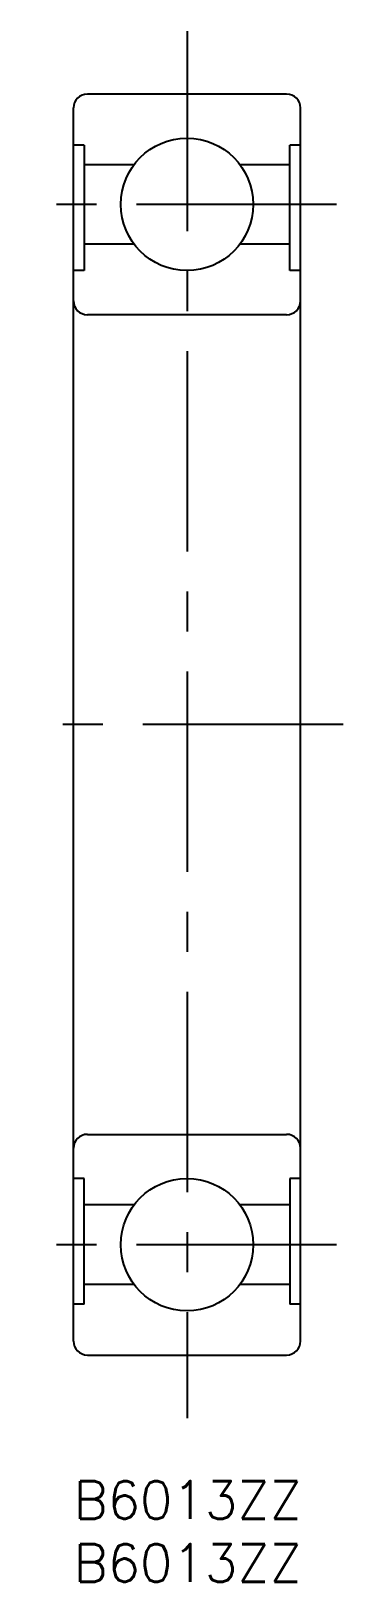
# Model space of a CAD drawing. Extents: x -3 to 21, y -8 to 115.
import ezdxf

# ---------------------------------------------------------------- set-up
doc = ezdxf.new("R2010")
doc.units = 0
doc.header["$LTSCALE"] = 0.5
doc.linetypes.add('CENTER', pattern=[50.8, 31.75, -6.35, 6.35, -6.35])
for name, color, linetype in [('MSM_CENTER', 1, 'CENTER'), ('MSM_CONTINUOUS', 7, 'CONTINUOUS'), ('MSM_PART_NUMBER', 7, 'CONTINUOUS')]:
    doc.layers.add(name, color=color, linetype=linetype)
doc.styles.get("Standard").update_dxf_attribs({"font": 'txt.shx', "height": 3, "bigfont": 'bigfont.shx'})

msp = doc.modelspace()

# ---------------------------------------------------------------- linework, layer by layer
at = {"layer": 'MSM_CENTER'}
for p, q in [((9, 115), (9, 5)), ((20.87, 101.25), (-2.87, 101.25)), ((21.38, 60), (-3.38, 60)), ((20.87, 18.75), (-2.87, 18.75))]:
    msp.add_line(p, q, dxfattribs=at)
at = {"layer": 'MSM_CONTINUOUS'}
for p, q in [((16.9, 110), (1.1, 110)), ((0, 11.1), (0, 108.9)), ((18, 11.1), (18, 108.9)), ((0.83, 105.96), (0, 105.96)), ((0.83, 105.96), (0.83, 96)), ((18, 105.96), (17.17, 105.96)), ((17.17, 96), (17.17, 105.96)), ((4.8, 104.4), (0.83, 104.4)), ((17.17, 104.4), (13.2, 104.4)), ((4.8, 98.1), (0.83, 98.1)), ((17.17, 98.1), (13.2, 98.1)), ((0.83, 96), (0, 96)), ((18, 96), (17.17, 96)), ((16.9, 92.5), (1.1, 92.5)), ((1.1, 27.5), (16.9, 27.5)), ((0.83, 24), (0, 24)), ((0.83, 14.04), (0.83, 24)), ((17.17, 24), (17.17, 14.04)), ((18, 24), (17.17, 24)), ((4.8, 21.9), (0.83, 21.9)), ((17.17, 21.9), (13.2, 21.9)), ((4.8, 15.6), (0.83, 15.6)), ((17.17, 15.6), (13.2, 15.6)), ((0.83, 14.04), (0, 14.04)), ((18, 14.04), (17.17, 14.04)), ((1.1, 10), (16.9, 10))]:
    msp.add_line(p, q, dxfattribs=at)
for centre in [(9, 101.25), (9, 18.75)]:
    msp.add_circle(centre, 5.25, dxfattribs=at)
for centre, start, end in [((1.1, 108.9), 90, 180), ((16.9, 108.9), 360, 90), ((1.1, 93.6), 180, 270), ((16.9, 93.6), 270, 0), ((1.1, 26.4), 90, 180), ((16.9, 26.4), 360, 90), ((1.1, 11.1), 180, 270), ((16.9, 11.1), 270, 0)]:
    msp.add_arc(centre, 1.1, start, end, dxfattribs=at)

# ---------------------------------------------------------------- texts
at = {"layer": 'MSM_PART_NUMBER'}
for p in [(0, -3), (0, -8)]:
    msp.add_text('B6013ZZ', height=3, dxfattribs=at).set_placement(p)

doc.saveas('drawing.dxf')
